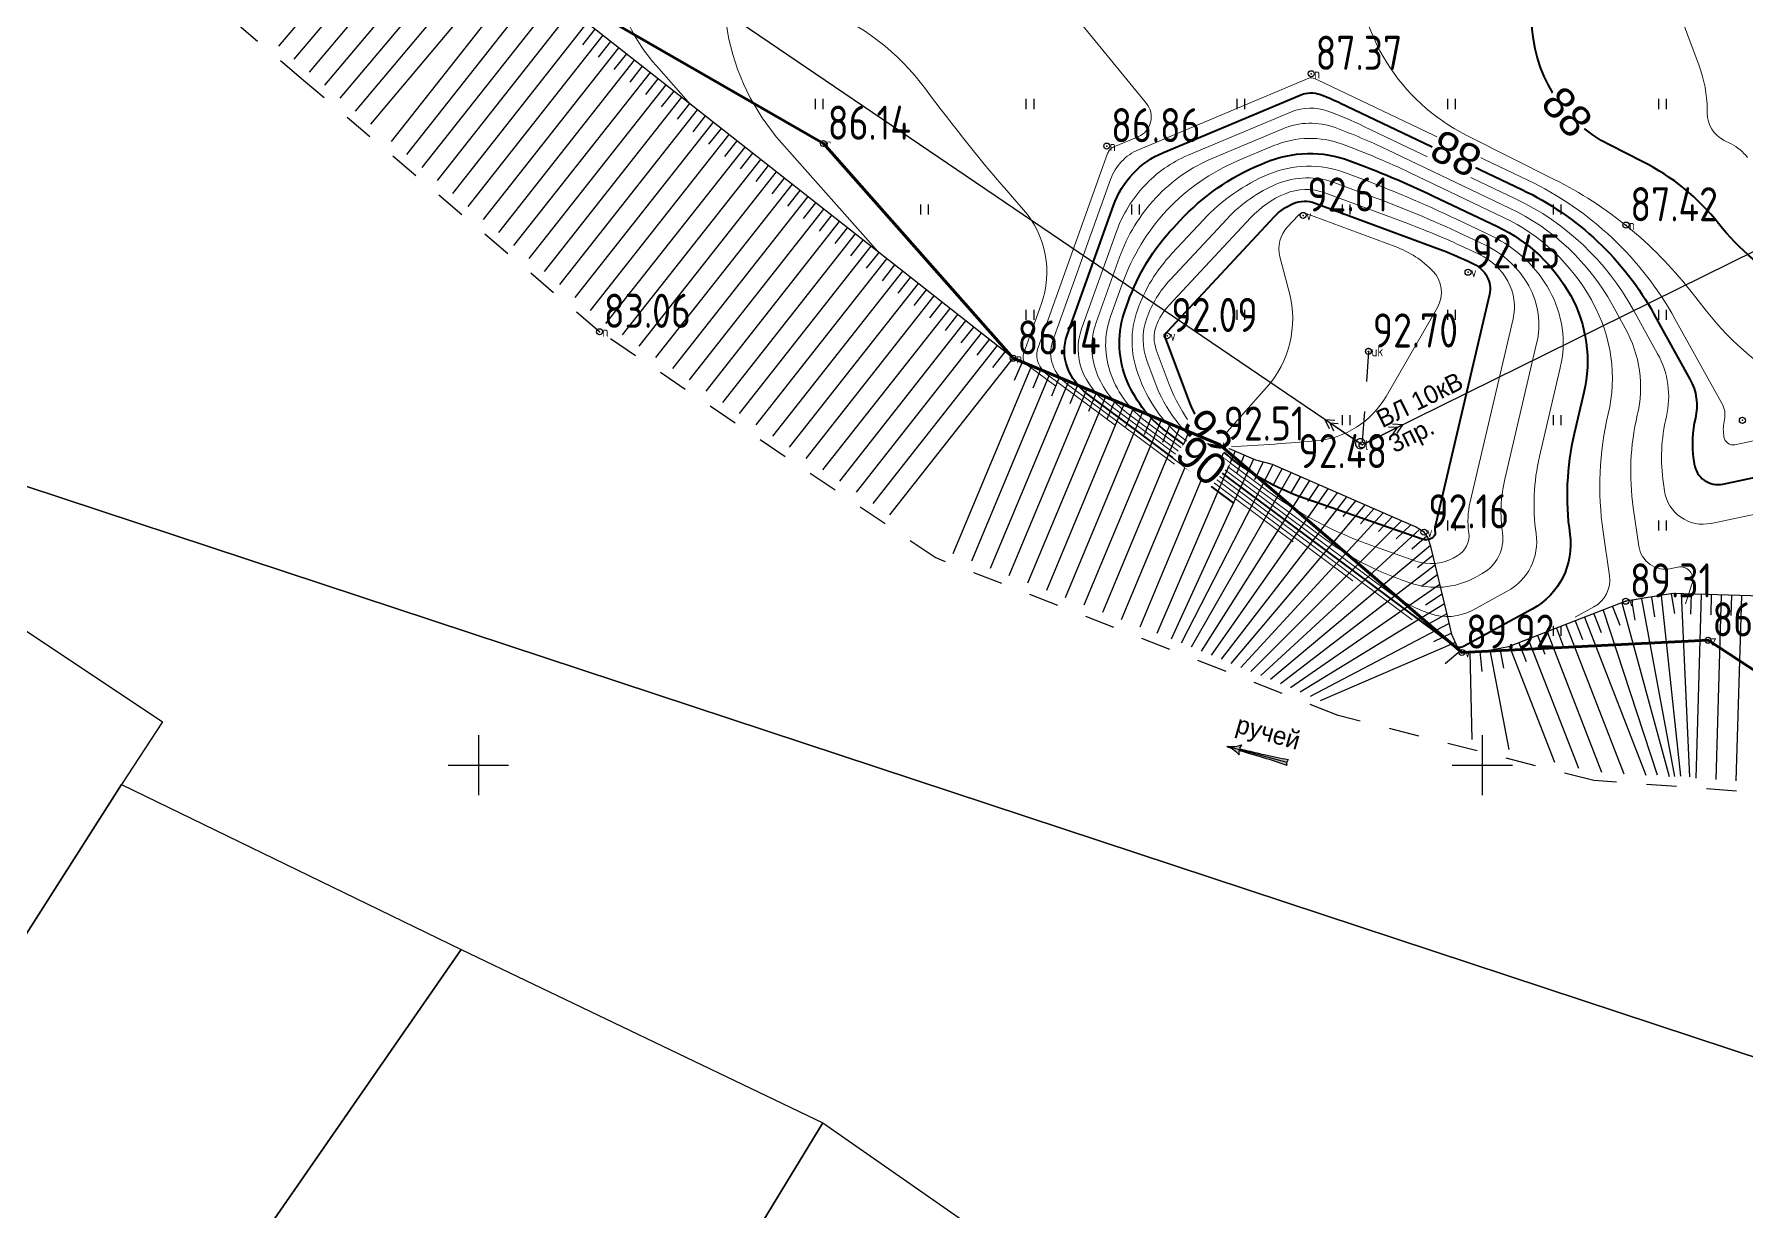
# Model space of a CAD drawing. Header units: metres. Extents: x 2284092 to 2335310, y 454860 to 483236.
# Drawn here: x 2284727.9 to 2284813.1, y 455177.8 to 455236.4 of the extents above; entities that cross this region are included whole.
import ezdxf

# ---------------------------------------------------------------- set-up
doc = ezdxf.new("R2010")
doc.units = ezdxf.units.M
doc.header["$PDMODE"] = 32
doc.header["$PDSIZE"] = 0.3
doc.linetypes.add('ЛИНИЯ_1.5-1.5', pattern=[3, 1.5, -1.5])
doc.linetypes.add('ЛЭП ВН', pattern=[0.002, 0.001, 0.001])
for name, color, linetype in [('-_линия', 7, 'Continuous'), ('0 @ 0.5', 7, 'Continuous'), ('b', 7, 'Continuous'), ('Eg.14_Ограждения', 7, 'Continuous'), ('Eg.14_Ограждения1', 7, 'Continuous'), ('INHABITED', 14, 'Continuous'), ('MUNICIPAL', 14, 'Continuous'), ('P', 94, 'Continuous'), ('T', 7, 'Continuous'), ('КОД', 7, 'Continuous')]:
    doc.layers.add(name, color=color, linetype=linetype)
doc.styles.add('pragmai.shx2', font='pragmai.shx', dxfattribs={"height": 1.6})
doc.styles.get("Standard").update_dxf_attribs({"font": 'eskdu.shx'})
doc.styles.add('Рубленый (Р-131)', font='p131.ttf')
doc.linetypes.add('ЛИНИЯ_СВЯЗИ', pattern='A,4.5,[133,ltypeshp.shx,S=0.2,R=0,X=-0.2,Y=0],1e-05,[133,ltypeshp.shx,S=0.15,R=0,X=-0.15,Y=0],1e-05,[133,ltypeshp.shx,S=0.1,R=0,X=-0.1,Y=0],1e-05,[133,ltypeshp.shx,S=0.05,R=0,X=-0.05,Y=0],4.5,-2', length=11.00003)

# ---------------------------------------------------------------- blocks, each defined once
blk = doc.blocks.new('ЛЭП ВН')
at = {"color": 0, "linetype": 'Continuous'}
for p, q in [((0, 4.5), (-0.5, 3.63)), ((0, 3.9), (-0.43, 3.15)), ((0, 0.5), (0, 4.5)), ((0, 4.5), (0.5, 3.63)), ((0, 3.9), (0.43, 3.15))]:
    blk.add_line(p, q, dxfattribs=at)
blk = doc.blocks.new('Крест сетки')
at = {"color": 72, "linetype": 'Continuous'}
for p, q in [((0, 3), (0, -3)), ((-3, 0), (3, 0))]:
    blk.add_line(p, q, dxfattribs=at)
blk = doc.blocks.new('Столб ЖБ')
at = {"color": 0, "linetype": 'Continuous', "flags": 128}
blk.add_lwpolyline([(0.5, 0), (0.48, 0.13), (0.43, 0.25), (0.35, 0.35), (0.25, 0.43), (0.13, 0.48), (0, 0.5), (-0.13, 0.48), (-0.25, 0.43), (-0.35, 0.35), (-0.43, 0.25), (-0.48, 0.13), (-0.5, 0), (-0.48, -0.13), (-0.43, -0.25), (-0.35, -0.35), (-0.25, -0.43), (-0.13, -0.48), (0, -0.5), (0.13, -0.48), (0.25, -0.43), (0.35, -0.35), (0.43, -0.25), (0.48, -0.13)], close=True, dxfattribs=at)
at = {"color": 0, "linetype": 'Continuous'}
blk.add_circle((0, 0), 0.05, dxfattribs=at)
blk = doc.blocks.new('Нога жб')
at = {"color": 0, "linetype": 'Continuous', "flags": 128}
blk.add_lwpolyline([(0.3, 0), (0.29, 0.08), (0.26, 0.15), (0.21, 0.21), (0.15, 0.26), (0.08, 0.29), (0, 0.3), (-0.08, 0.29), (-0.15, 0.26), (-0.21, 0.21), (-0.26, 0.15), (-0.29, 0.08), (-0.3, 0), (-0.29, -0.08), (-0.26, -0.15), (-0.21, -0.21), (-0.15, -0.26), (-0.08, -0.29), (0, -0.3), (0.08, -0.29), (0.15, -0.26), (0.21, -0.21), (0.26, -0.15), (0.29, -0.08)], close=True, dxfattribs=at)
at = {"color": 0, "linetype": 'Continuous'}
blk.add_circle((0, 0), 0.03, dxfattribs=at)
blk = doc.blocks.new('Штриховка Луговая растительность')
at = {"color": 3, "linetype": 'Continuous'}
for p, q in [((-0.4, 1), (-0.4, 0)), ((0.4, 0), (0.4, 1))]:
    blk.add_line(p, q, dxfattribs=at)
blk = doc.blocks.new('Направление течения')
at = {"linetype": 'Continuous'}
h = blk.add_hatch(color=0, dxfattribs=at)
edge = h.paths.add_edge_path()
edge.add_arc((-0.03, 2.33), 1.04, 241.8876, 266.7395)
edge.add_spline(control_points=[(-0.09, 1.3), (-0.09, 1.51), (-0.11, 2.34), (-0.14, 4.01), (-0.23, 5.45), (-0.28, 6.27)], knot_values=[0, 0, 0, 0, 0.625751, 2.516384, 4.981065, 4.981065, 4.981065, 4.981065], degree=3, periodic=0)
edge.add_arc((-0.05, 6.62), 0.414, 235.3367, 276.6842)
edge.add_arc((0.05, 6.62), 0.414, 263.3158, 304.6633)
edge.add_spline(control_points=[(0.28, 6.27), (0.23, 5.45), (0.14, 4.01), (0.11, 2.34), (0.09, 1.51), (0.09, 1.3)], knot_values=[0, 0, 0, 0, 2.464681, 4.355314, 4.981065, 4.981065, 4.981065, 4.981065], degree=3, periodic=0)
edge.add_arc((0.03, 2.33), 1.04, 273.2605, 298.1124)
edge.add_spline(control_points=[(0.52, 1.42), (0.39, 1.22), (0.12, 0.79), (0.04, 0.28), (0, 0)], knot_values=[0, 0, 0, 0, 0.685038, 1.525237, 1.525237, 1.525237, 1.525237], degree=3, periodic=0)
edge.add_spline(control_points=[(0, 0), (-0.04, 0.28), (-0.12, 0.79), (-0.39, 1.22), (-0.52, 1.42)], knot_values=[0, 0, 0, 0, 0.840199, 1.525237, 1.525237, 1.525237, 1.525237], degree=3, periodic=0)
at = {"color": 0, "linetype": 'Continuous'}
blk.add_line((0, 0), (0, 6.2), dxfattribs=at)
for centre, radius, start, end in [((-0.05, 6.62), 0.414, 235.3367, 276.6842), ((0.05, 6.62), 0.414, 263.3158, 304.6633), ((-0.03, 2.33), 1.04, 241.8876, 266.7395), ((0.03, 2.33), 1.04, 273.2605, 298.1124)]:
    blk.add_arc(centre, radius, start, end, dxfattribs=at)
for points in [[(-0.09, 1.3), (-0.1, 1.92), (-0.15, 3.81), (-0.28, 6.27)], [(0.09, 1.3), (0.1, 1.92), (0.15, 3.81), (0.28, 6.27)], [(0, 0), (-0.19, 0.82), (-0.52, 1.42)], [(0, 0), (0.19, 0.82), (0.52, 1.42)]]:
    blk.add_spline(points, degree=3, dxfattribs=at)

msp = doc.modelspace()

# ---------------------------------------------------------------- linework, layer by layer
at = {"linetype": 'Continuous'}
for p, q in [((2284746.891, 455243.95), (2284740.052, 455235.825)), ((2284747.656, 455243.306), (2284740.815, 455235.178)), ((2284748.421, 455242.662), (2284741.577, 455234.531)), ((2284749.186, 455242.018), (2284742.339, 455233.883)), ((2284749.951, 455241.374), (2284743.102, 455233.236)), ((2284750.716, 455240.73), (2284743.864, 455232.589)), ((2284751.481, 455240.086), (2284744.626, 455231.942)), ((2284752.263, 455239.462), (2284745.654, 455231.068)), ((2284753.048, 455238.843), (2284746.417, 455230.421)), ((2284753.834, 455238.225), (2284747.18, 455229.773)), ((2284754.62, 455237.606), (2284747.943, 455229.125)), ((2284755.406, 455236.987), (2284748.705, 455228.478)), ((2284756.191, 455236.369), (2284749.468, 455227.83)), ((2284755.798, 455236.678), (2284755.18, 455235.892)), ((2284756.977, 455235.75), (2284750.231, 455227.182)), ((2284756.584, 455236.06), (2284755.965, 455235.274)), ((2284757.37, 455235.441), (2284756.751, 455234.655)), ((2284757.763, 455235.132), (2284750.994, 455226.534)), ((2284758.548, 455234.513), (2284751.757, 455225.887)), ((2284758.155, 455234.822), (2284757.537, 455234.037)), ((2284759.334, 455233.894), (2284752.52, 455225.239)), ((2284758.941, 455234.204), (2284758.323, 455233.418)), ((2284759.727, 455233.585), (2284759.108, 455232.799)), ((2284760.12, 455233.276), (2284753.282, 455224.591)), ((2284760.513, 455232.967), (2284759.894, 455232.181)), ((2284760.905, 455232.657), (2284754.045, 455223.944)), ((2284761.691, 455232.039), (2284754.808, 455223.296)), ((2284761.298, 455232.348), (2284760.68, 455231.562)), ((2284762.477, 455231.42), (2284755.571, 455222.648)), ((2284762.084, 455231.729), (2284761.465, 455230.944)), ((2284762.87, 455231.111), (2284762.251, 455230.325)), ((2284763.263, 455230.801), (2284756.334, 455222.001)), ((2284764.048, 455230.183), (2284757.164, 455221.439)), ((2284763.655, 455230.492), (2284763.037, 455229.706)), ((2284764.834, 455229.564), (2284757.996, 455220.879)), ((2284764.441, 455229.874), (2284763.823, 455229.088)), ((2284765.62, 455228.946), (2284758.828, 455220.319)), ((2284765.227, 455229.255), (2284764.608, 455228.469)), ((2284766.013, 455228.636), (2284765.394, 455227.851)), ((2284766.405, 455228.327), (2284759.66, 455219.759)), ((2284767.191, 455227.708), (2284760.492, 455219.199)), ((2284766.798, 455228.018), (2284766.18, 455227.232)), ((2284767.977, 455227.09), (2284761.324, 455218.639)), ((2284767.584, 455227.399), (2284766.965, 455226.613)), ((2284768.37, 455226.781), (2284767.751, 455225.995)), ((2284768.762, 455226.471), (2284762.155, 455218.079)), ((2284769.155, 455226.162), (2284768.537, 455225.376)), ((2284769.548, 455225.853), (2284762.987, 455217.519)), ((2284770.334, 455225.234), (2284763.819, 455216.959)), ((2284769.941, 455225.543), (2284769.322, 455224.758)), ((2284771.12, 455224.615), (2284764.651, 455216.399)), ((2284770.727, 455224.925), (2284770.108, 455224.139)), ((2284771.512, 455224.306), (2284770.894, 455223.52)), ((2284771.905, 455223.997), (2284765.483, 455215.839)), ((2284772.691, 455223.378), (2284766.315, 455215.279)), ((2284772.298, 455223.687), (2284771.68, 455222.902)), ((2284773.477, 455222.76), (2284767.146, 455214.719)), ((2284773.084, 455223.069), (2284772.465, 455222.283)), ((2284774.262, 455222.141), (2284767.978, 455214.159)), ((2284773.87, 455222.45), (2284773.251, 455221.665)), ((2284774.655, 455221.832), (2284774.037, 455221.046)), ((2284775.048, 455221.522), (2284768.81, 455213.599)), ((2284775.834, 455220.904), (2284769.642, 455213.039)), ((2284775.441, 455221.213), (2284774.822, 455220.427)), ((2284776.62, 455220.285), (2284770.474, 455212.479)), ((2284776.227, 455220.594), (2284775.608, 455219.809)), ((2284777.078, 455220.088), (2284776.693, 455219.165)), ((2284777.54, 455219.895), (2284773.632, 455210.537)), ((2284778.462, 455219.51), (2284774.563, 455210.171)), ((2284779.385, 455219.125), (2284775.494, 455209.806)), ((2284778.001, 455219.703), (2284777.616, 455218.78)), ((2284778.924, 455219.317), (2284778.538, 455218.394)), ((2284780.308, 455218.739), (2284776.425, 455209.441)), ((2284781.231, 455218.354), (2284777.356, 455209.075)), ((2284779.847, 455218.932), (2284779.461, 455218.009)), ((2284780.769, 455218.547), (2284780.384, 455217.624)), ((2284782.154, 455217.969), (2284778.288, 455208.71)), ((2284783.076, 455217.583), (2284779.219, 455208.345)), ((2284781.692, 455218.161), (2284781.307, 455217.239)), ((2284782.615, 455217.776), (2284782.23, 455216.853)), ((2284783.538, 455217.391), (2284783.152, 455216.468)), ((2284783.999, 455217.198), (2284780.15, 455207.979)), ((2284784.922, 455216.813), (2284781.081, 455207.614)), ((2284784.46, 455217.005), (2284784.075, 455216.083)), ((2284785.383, 455216.62), (2284784.998, 455215.697)), ((2284785.845, 455216.427), (2284782.012, 455207.249)), ((2284786.767, 455216.042), (2284782.943, 455206.884)), ((2284787.687, 455215.649), (2284783.783, 455206.554)), ((2284786.306, 455216.235), (2284785.921, 455215.312)), ((2284787.228, 455215.846), (2284786.833, 455214.927)), ((2284788.606, 455215.255), (2284784.499, 455206.273)), ((2284789.567, 455214.983), (2284784.998, 455206.075)), ((2284788.146, 455215.452), (2284787.752, 455214.533)), ((2284789.084, 455215.111), (2284788.647, 455214.211)), ((2284790.483, 455214.581), (2284785.496, 455205.876)), ((2284791.398, 455214.179), (2284785.994, 455205.677)), ((2284790.025, 455214.782), (2284789.548, 455213.903)), ((2284790.94, 455214.38), (2284790.423, 455213.524)), ((2284791.856, 455213.978), (2284791.301, 455213.147)), ((2284792.314, 455213.778), (2284786.491, 455205.477)), ((2284793.23, 455213.376), (2284786.987, 455205.276)), ((2284792.772, 455213.577), (2284792.179, 455212.771)), ((2284793.688, 455213.175), (2284793.06, 455212.397)), ((2284794.146, 455212.974), (2284787.483, 455205.074)), ((2284795.061, 455212.572), (2284787.977, 455204.872)), ((2284794.603, 455212.773), (2284793.942, 455212.023)), ((2284795.519, 455212.372), (2284794.827, 455211.65)), ((2284795.977, 455212.171), (2284788.471, 455204.67)), ((2284796.881, 455211.748), (2284788.963, 455204.468)), ((2284796.438, 455211.978), (2284795.717, 455211.286)), ((2284797.244, 455211.417), (2284796.492, 455210.757)), ((2284797.426, 455210.954), (2284789.456, 455204.263)), ((2284797.662, 455209.982), (2284789.948, 455204.058)), ((2284797.547, 455210.469), (2284796.768, 455209.842)), ((2284797.893, 455209.009), (2284790.441, 455203.851)), ((2284797.778, 455209.496), (2284796.97, 455208.906)), ((2284798.124, 455208.036), (2284790.935, 455203.64)), ((2284798.008, 455208.523), (2284797.171, 455207.976)), ((2284806.952, 455208.094), (2284809.311, 455199.43)), ((2284807.434, 455208.216), (2284807.596, 455207.229)), ((2284807.927, 455208.297), (2284809.58, 455199.443)), ((2284808.421, 455208.378), (2284808.583, 455207.391)), ((2284808.914, 455208.459), (2284809.867, 455199.456)), ((2284809.407, 455208.54), (2284809.57, 455207.553)), ((2284809.906, 455208.54), (2284810.326, 455199.413)), ((2284810.406, 455208.525), (2284810.376, 455207.525)), ((2284810.906, 455208.51), (2284810.628, 455199.361)), ((2284811.406, 455208.495), (2284811.375, 455207.495)), ((2284811.905, 455208.479), (2284811.626, 455199.288)), ((2284812.405, 455208.464), (2284812.375, 455207.465)), ((2284812.905, 455208.449), (2284812.625, 455199.214)), ((2284798.239, 455207.55), (2284797.37, 455207.055)), ((2284804.621, 455207.188), (2284804.984, 455206.256)), ((2284805.088, 455207.369), (2284808.146, 455199.496)), ((2284805.554, 455207.55), (2284805.916, 455206.618)), ((2284806.02, 455207.731), (2284808.706, 455199.513)), ((2284806.486, 455207.913), (2284806.848, 455206.98)), ((2284798.356, 455207.064), (2284791.429, 455203.424)), ((2284798.474, 455206.578), (2284797.573, 455206.145)), ((2284802.291, 455206.283), (2284804.79, 455199.849)), ((2284802.757, 455206.464), (2284803.119, 455205.532)), ((2284803.223, 455206.645), (2284805.937, 455199.659)), ((2284803.689, 455206.826), (2284804.051, 455205.894)), ((2284804.155, 455207.007), (2284807.042, 455199.578)), ((2284798.663, 455206.115), (2284791.924, 455203.202)), ((2284798.92, 455205.692), (2284798.147, 455205.058)), ((2284799.385, 455205.627), (2284799.48, 455201.276)), ((2284799.883, 455205.669), (2284799.971, 455204.673)), ((2284800.379, 455205.725), (2284801.324, 455200.778)), ((2284800.87, 455205.819), (2284801.058, 455204.836)), ((2284801.359, 455205.921), (2284803.6, 455200.152)), ((2284801.825, 455206.102), (2284802.187, 455205.17))]:
    msp.add_line(p, q, dxfattribs=at)
at = {"color": 5, "linetype": 'ЛИНИЯ_1.5-1.5'}
msp.add_lwpolyline([(2284821.636, 455198.048), (2284805.556, 455199.235), (2284792.822, 455202.471), (2284772.75, 455210.346), (2284756.035, 455221.599), (2284741.288, 455234.12), (2284730.678, 455243.129), (2284721.756, 455245.77), (2284707.079, 455248.791), (2284702.366, 455250.388), (2284695.737, 455252.634), (2284689.502, 455255.87), (2284681.514, 455261.351), (2284674.813, 455264.26), (2284665.743, 455266.426), (2284655.087, 455269.753), (2284649.613, 455271.463), (2284639.18, 455276.321)], dxfattribs=at)
at = {"linetype": 'Continuous'}
msp.add_lwpolyline([(2284820.04, 455208.233), (2284809.485, 455208.553), (2284807.142, 455208.167), (2284803.521, 455206.761), (2284801.313, 455205.903), (2284800.265, 455205.703), (2284799.408, 455205.627), (2284798.981, 455205.618), (2284798.763, 455205.884), (2284798.49, 455206.515), (2284798.279, 455207.38), (2284797.444, 455210.904), (2284797.281, 455211.368), (2284797.097, 455211.61), (2284796.676, 455211.879), (2284795.974, 455212.172), (2284789.553, 455214.989), (2284788.725, 455215.204), (2284786.908, 455215.983), (2284776.635, 455220.273), (2284770.935, 455224.761), (2284754.85, 455237.425)], dxfattribs=at)
at = {"linetype": 'ЛИНИЯ_1.5-1.5', "elevation": 92.699}
msp.add_lwpolyline([(2284794.332, 455220.62), (2284794.012, 455215.957)], dxfattribs=at)
at = {"layer": 'Eg.14_Ограждения', "color": 42, "linetype": 'Continuous', "lineweight": 15, "ltscale": 0.5, "flags": 128}
for points, elevation in [([(2284993.121, 455527.163, 0), (2284998.272, 455531.298)], 85), ([(2285181.368, 455628.722, 0), (2285184.815, 455627.518)], 89.5), ([(2284773.478, 455375.5, 0), (2284774.116, 455375.554)], 86.5), ([(2284813.21, 455230.286, 0.109938), (2284812.394, 455230.952), (2284812.042, 455231.129, -0.281765), (2284811.202, 455232.481), (2284811.201, 455232.673, 0.087883), (2284810.8, 455234.852), (2284806.436, 455246.547, 0.23543)], 88.5), ([(2284781.714, 455216.942), (2284778.337, 455219.458, -0.143884), (2284777.881, 455220.065), (2284777.881, 455220.065, -0.177549), (2284777.876, 455220.807), (2284781.341, 455230.476, -0.102004), (2284781.462, 455230.675), (2284781.462, 455230.675, -0.105977), (2284781.653, 455230.808), (2284782.857, 455231.314, 0.500919), (2284783.27, 455232.97), (2284776.949, 455240.714, -0.012643)], 87), ([(2284815.825, 455218.707, -0.102822), (2284811.173, 455222.616), (2284810.333, 455223.682, 0.109938), (2284803.588, 455229.189), (2284799.202, 455231.393, -0.281765), (2284793.75, 455240.172)], 87.5), ([(2284756.716, 455239.277, 0.137444), (2284758.867, 455234.842), (2284760.564, 455232.926)], 87), ([(2284778.756, 455218.882), (2284777.346, 455219.933, -0.143899), (2284777.156, 455220.186), (2284777.156, 455220.186, -0.177535), (2284777.153, 455220.496), (2284778.037, 455222.962, 0.272014), (2284777.144, 455227.679), (2284776.599, 455228.302, -0.021084), (2284772.268, 455233.701), (2284772.268, 455233.701, 0.143758), (2284766.981, 455237.731), (2284764.82, 455238.559, 0.584246), (2284762.402, 455236.555), (2284762.402, 455236.555, 0.137443), (2284765.09, 455231.015), (2284769.924, 455225.557)], 86.5), ([(2284784.672, 455215.002), (2284779.328, 455218.984, -0.143885), (2284778.607, 455219.943), (2284778.607, 455219.943, -0.177548), (2284778.598, 455221.118), (2284781.489, 455229.183, -0.102003), (2284782.031, 455230.073), (2284782.031, 455230.073, -0.105978), (2284782.884, 455230.668), (2284791.365, 455234.231, -0.190498), (2284791.577, 455234.236), (2284791.577, 455234.236, -0.022488), (2284791.786, 455234.147), (2284802.262, 455229.15, -0.15644), (2284809.592, 455222.245), (2284811.957, 455217.967, -0.185899), (2284812.059, 455217.227), (2284812.059, 455217.227, 0.09354), (2284812.025, 455216.44), (2284812.037, 455216.353, 0.433711), (2284812.585, 455215.97), (2284815.522, 455216.593, 0.698488)], 87.5), ([(2284790.588, 455211.122), (2284781.31, 455218.036, -0.143886), (2284780.059, 455219.701), (2284780.059, 455219.701, -0.177547), (2284780.044, 455221.739), (2284781.784, 455226.598, -0.102004), (2284783.169, 455228.869), (2284783.169, 455228.869, -0.105977), (2284785.346, 455230.387), (2284790.495, 455232.551, -0.190494), (2284792.306, 455232.589), (2284792.306, 455232.589, -0.022492), (2284794.098, 455231.831), (2284801.661, 455228.223, -0.15644), (2284807.512, 455222.712), (2284808.733, 455220.503, -0.185898), (2284809.167, 455217.367), (2284809.167, 455217.367, 0.093535), (2284809.021, 455214.037), (2284809.074, 455213.669, 0.433715), (2284811.392, 455212.05), (2284813.898, 455212.581, -0.579868), (2284815.759, 455210.496), (2284814.868, 455207.826)], 88.5), ([(2284793.546, 455209.182), (2284782.301, 455217.561, -0.143887), (2284780.784, 455219.579), (2284780.784, 455219.579, -0.177546), (2284780.766, 455222.05), (2284781.932, 455225.305, -0.102005), (2284783.737, 455228.267), (2284783.737, 455228.267, -0.105976), (2284786.577, 455230.247), (2284790.06, 455231.71, -0.190493), (2284792.671, 455231.766), (2284792.671, 455231.766, -0.022493), (2284795.254, 455230.673), (2284801.361, 455227.76, -0.15644), (2284806.472, 455222.946), (2284807.122, 455221.771, -0.185898), (2284807.72, 455217.438), (2284807.72, 455217.438, 0.093534), (2284807.519, 455212.836), (2284807.795, 455210.916, 0.433715), (2284809.401, 455209.794), (2284809.743, 455209.867, -0.579867), (2284810.46, 455209.064), (2284810.117, 455208.036)], 89), ([(2284796.504, 455207.242), (2284783.292, 455217.087, -0.143887), (2284781.51, 455219.458), (2284781.51, 455219.458, -0.177546), (2284781.489, 455222.361), (2284782.08, 455224.013, -0.102006), (2284784.306, 455227.664), (2284784.306, 455227.664, -0.105976), (2284787.808, 455230.107), (2284789.625, 455230.87, -0.190494), (2284793.035, 455230.943), (2284793.035, 455230.943, -0.022492), (2284796.41, 455229.515), (2284801.061, 455227.296, -0.15644), (2284805.432, 455223.18), (2284805.51, 455223.039, -0.185898), (2284806.274, 455217.508), (2284806.274, 455217.508, 0.093535), (2284806.017, 455211.635), (2284806.333, 455209.442, -0.313481), (2284805.553, 455207.887), (2284804.623, 455207.38)], 89.5)]:
    msp.add_lwpolyline(points, format="xyb", dxfattribs=dict(at, elevation=elevation))
at = {"layer": 'Eg.14_Ограждения', "color": 42, "linetype": 'Continuous', "lineweight": 40, "ltscale": 0.5, "flags": 128}
for points, elevation in [([(2285149.03, 455344.013, 0), (2285143.481, 455347.362)], 92), ([(2285173.894, 455628.538, 0), (2285177.798, 455627.174)], 90), ([(2284765.293, 455326.008, -0.000001), (2284763.781, 455328.743)], 86), ([(2284815.52, 455223.835, -0.102822), (2284811.772, 455226.984), (2284811.772, 455226.984, 0.109937), (2284807.991, 455230.07), (2284806.362, 455230.889, -0.281765), (2284802.47, 455237.154)], 88), ([(2284787.63, 455213.062), (2284780.319, 455218.51, -0.143886), (2284779.333, 455219.822), (2284779.333, 455219.822, -0.177547), (2284779.321, 455221.428), (2284781.637, 455227.89, -0.102004), (2284782.6, 455229.471), (2284782.6, 455229.471, -0.105978), (2284784.115, 455230.528), (2284790.93, 455233.391, -0.190493), (2284791.941, 455233.412), (2284791.941, 455233.412, -0.022493), (2284792.942, 455232.989), (2284801.962, 455228.686, -0.15644), (2284808.552, 455222.479), (2284810.345, 455219.235, -0.185898), (2284810.613, 455217.297), (2284810.613, 455217.297, 0.093536), (2284810.523, 455215.239), (2284810.556, 455215.011, 0.433715), (2284811.988, 455214.01), (2284818.052, 455215.296, -0.579868), (2284821.059, 455211.928), (2284819.62, 455207.617)], 88)]:
    msp.add_lwpolyline(points, format="xyb", dxfattribs=dict(at, elevation=elevation))
for points, elevation in [([(2284804.392, 455223.413, -0.185897), (2284805.061, 455218.572), (2284804.578, 455216.514, 0.093534), (2284804.36, 455211.516), (2284804.36, 455211.516, -0.313482), (2284802.486, 455207.78), (2284799.057, 455205.914, -0.211559), (2284798.758, 455205.889), (2284798.758, 455205.889, -0.076379), (2284798.47, 455206.042), (2284784.284, 455216.613, -0.143885), (2284782.236, 455219.337), (2284782.236, 455219.337, -0.177548), (2284782.211, 455222.672), (2284782.358, 455223.082, -0.102005), (2284784.613, 455226.781), (2284784.932, 455227.124, -0.105977), (2284788.962, 455229.934), (2284789.19, 455230.03, -0.190493), (2284793.4, 455230.119), (2284793.4, 455230.119, -0.022493), (2284797.566, 455228.357), (2284800.761, 455226.833, -0.15644), (2284804.392, 455223.413)], 90), ([(2284800.231, 455224.348, -0.185896), (2284800.355, 455223.455), (2284797.665, 455211.983, 0.093536), (2284797.649, 455211.603), (2284797.649, 455211.603, -0.31348), (2284797.506, 455211.319), (2284797.456, 455211.292, -0.211562), (2284796.998, 455211.254), (2284791.166, 455213.287, -0.076379), (2284787.684, 455215.135), (2284787.684, 455215.135, -0.143886), (2284785.385, 455218.194), (2284784.224, 455221.292, -0.177561), (2284784.222, 455221.462), (2284784.222, 455221.462, -0.10199), (2284784.315, 455221.615), (2284789.65, 455227.333, -0.105978), (2284790.585, 455227.986), (2284790.585, 455227.986, -0.190492), (2284791.67, 455228.009), (2284797.866, 455225.711, -0.022493), (2284799.296, 455225.106), (2284799.561, 455224.979, -0.156441), (2284800.231, 455224.348)], 92)]:
    msp.add_lwpolyline(points, format="xyb", close=True, dxfattribs=dict(at, elevation=elevation))
at = {"layer": 'Eg.14_Ограждения', "color": 42, "linetype": 'Continuous', "lineweight": 15, "ltscale": 0.5, "flags": 128}
for points, elevation in [([(2284803.352, 455223.647, -0.185898), (2284803.884, 455219.793), (2284802.85, 455215.381, 0.093534), (2284802.682, 455211.538), (2284802.682, 455211.538, -0.313482), (2284801.241, 455208.665), (2284799.526, 455207.731, -0.211558), (2284797.383, 455207.556), (2284797.383, 455207.556, -0.07638), (2284795.329, 455208.646), (2284785.275, 455216.138, -0.143886), (2284782.961, 455219.216), (2284782.847, 455219.52, -0.177547), (2284782.824, 455222.677), (2284782.824, 455222.677, -0.102004), (2284784.538, 455225.49), (2284786.112, 455227.176, -0.105978), (2284789.368, 455229.447), (2284789.368, 455229.447, -0.190492), (2284793.142, 455229.527), (2284793.765, 455229.296, -0.022493), (2284798.722, 455227.199), (2284800.461, 455226.369, -0.156439), (2284803.352, 455223.647)], 90.5), ([(2284802.311, 455223.881, -0.185897), (2284802.708, 455221.013), (2284801.122, 455214.248, 0.093533), (2284801.004, 455211.56), (2284801.004, 455211.56, -0.31348), (2284799.996, 455209.55), (2284799.637, 455209.354, -0.211559), (2284796.394, 455209.089), (2284796.008, 455209.223, -0.076379), (2284792.189, 455211.251), (2284786.266, 455215.664, -0.143886), (2284783.687, 455219.094), (2284783.306, 455220.11, -0.177547), (2284783.29, 455222.272), (2284783.29, 455222.272, -0.102004), (2284784.464, 455224.198), (2284787.291, 455227.228, -0.105977), (2284789.774, 455228.96), (2284789.774, 455228.96, -0.190493), (2284792.651, 455229.021), (2284794.72, 455228.254, -0.022493), (2284799.31, 455226.312), (2284800.161, 455225.906, -0.15644), (2284802.311, 455223.881)], 91), ([(2284801.271, 455224.115, -0.185897), (2284801.531, 455222.234), (2284799.394, 455213.116, 0.093535), (2284799.327, 455211.582), (2284799.327, 455211.582, -0.313482), (2284798.751, 455210.435), (2284798.546, 455210.323, -0.211558), (2284796.696, 455210.172), (2284794.634, 455210.891, -0.076379), (2284789.048, 455213.855), (2284787.257, 455215.19, -0.143887), (2284784.413, 455218.973), (2284783.765, 455220.701, -0.177545), (2284783.756, 455221.867), (2284783.756, 455221.867, -0.102005), (2284784.39, 455222.906), (2284788.47, 455227.281, -0.105978), (2284790.18, 455228.473), (2284790.18, 455228.473, -0.190492), (2284792.161, 455228.515), (2284796.293, 455226.982, -0.022493), (2284799.303, 455225.709), (2284799.861, 455225.443, -0.156441), (2284801.271, 455224.115)], 91.5), ([(2284795.665, 455225.839, -0.111244), (2284797.537, 455224.621), (2284797.537, 455224.621, -0.335709), (2284797.764, 455222.81), (2284795.205, 455218.372, -0.246525), (2284791.714, 455216.163), (2284790.481, 455216.063, -0.007052), (2284788.293, 455215.916), (2284787.328, 455215.866, -0.097352), (2284787.076, 455215.901), (2284786.99, 455215.931, -0.076368), (2284786.923, 455215.967), (2284786.923, 455215.967, -0.143876), (2284786.879, 455216.026), (2284786.87, 455216.05, -0.278206), (2284786.89, 455216.157), (2284789.258, 455218.821, 0.249952), (2284790.392, 455223.526), (2284789.924, 455225.334, -0.256377), (2284790.302, 455226.82), (2284790.829, 455227.385, -0.105971), (2284790.991, 455227.499), (2284790.991, 455227.499, -0.190498), (2284791.18, 455227.503)], 92.5)]:
    msp.add_lwpolyline(points, format="xyb", close=True, dxfattribs=dict(at, elevation=elevation))
at = {"layer": 'P', "linetype": 'Continuous'}
for points in [[(2284676.17, 455136.83), (2284665.96, 455144.41), (2284666.16, 455144.71), (2284666.93, 455145.77), (2284678.55, 455162.85), (2284708.09, 455214.27), (2284710.29, 455218.16), (2284734.27, 455202.16), (2284732.23, 455199.04), (2284686.98, 455128)], [(2284749.14, 455190.82), (2284723.29, 455153.53), (2284714.99, 455141.93), (2284706.94, 455130.2), (2284701.28, 455118.13), (2284686.98, 455128), (2284732.23, 455199.04)], [(2284747.29, 455149.53), (2284741.23, 455139.93), (2284737.25, 455131.95), (2284735.44, 455129.32), (2284728.59, 455112.6), (2284723.66, 455112.95), (2284717.8, 455114.41), (2284713.25, 455115.49), (2284711.3, 455114.28), (2284706.13, 455115.43), (2284701.28, 455118.13), (2284706.94, 455130.2), (2284714.99, 455141.93), (2284723.29, 455153.53), (2284749.14, 455190.82), (2284767.15, 455182.18)], [(2284747.29, 455149.53), (2284767.15, 455182.18), (2284782.99, 455171.13), (2284772.55, 455152.19), (2284764.6, 455138.77), (2284757.05, 455124.17), (2284752.11, 455111.11), (2284751.13, 455109.21), (2284738.91, 455112.21), (2284737.45, 455110.56), (2284728.59, 455112.6), (2284735.44, 455129.32), (2284737.25, 455131.95), (2284741.23, 455139.93)]]:
    msp.add_lwpolyline(points, close=True, dxfattribs=at)
at = {"layer": 'P'}
for p in [(2284791.48, 455234.454, 87.367), (2284767.186, 455230.973, 86.136), (2284781.298, 455230.849, 86.856), (2284791.077, 455227.396, 92.605), (2284807.157, 455226.91, 87.421), (2284799.29, 455224.56, 92.453), (2284756.035, 455221.599, 83.063), (2284784.302, 455221.393, 92.086), (2284794.332, 455220.62, 92.699), (2284776.635, 455220.273, 86.141), (2284812.954, 455217.183, 87.191), (2284786.908, 455215.983, 92.51), (2284794.012, 455215.957, 92.482), (2284797.097, 455211.61, 92.164), (2284807.142, 455208.167, 89.313), (2284811.247, 455206.226, 86.127), (2284798.981, 455205.618, 89.919)]:
    msp.add_point(p, dxfattribs=at)

# ---------------------------------------------------------------- block references
at = {"layer": '0 @ 0.5', "linetype": 'Continuous', "xscale": 0.5, "yscale": 0.5, "zscale": 0.5}
for p in [(2284766.973, 455232.693), (2284777.473, 455232.693), (2284787.973, 455232.693), (2284798.473, 455232.693), (2284808.973, 455232.693), (2284772.223, 455227.443), (2284782.723, 455227.443), (2284793.223, 455227.443), (2284803.723, 455227.443), (2284777.473, 455222.193), (2284787.973, 455222.193), (2284798.473, 455222.193), (2284808.973, 455222.193), (2284793.223, 455216.943), (2284803.723, 455216.943), (2284798.473, 455211.693), (2284808.973, 455211.693), (2284803.723, 455206.443)]:
    msp.add_blockref('Штриховка Луговая растительность', p, dxfattribs=at)
at = {"layer": '0 @ 0.5', "linetype": 'ЛИНИЯ_СВЯЗИ', "xscale": 0.5, "yscale": 0.5, "zscale": 0.5}
for name, p in [('Нога жб', (2284794.332, 455220.62, 92.699)), ('Столб ЖБ', (2284793.93, 455216.013, 92.477))]:
    msp.add_blockref(name, p, dxfattribs=at)
at = {"layer": '0 @ 0.5', "linetype": 'ЛИНИЯ_1.5-1.5', "xscale": 0.5, "yscale": 0.5, "zscale": 0.5}
for rotation in [55.81429425159639, 296.2821920118386]:
    msp.add_blockref('ЛЭП ВН', (2284794.012, 455215.957, 92.482), dxfattribs=dict(at, rotation=rotation))
for p in [(2284750, 455200), (2284800, 455200)]:
    msp.add_blockref('Крест сетки', p, dxfattribs=at)
at = {"layer": '0 @ 0.5', "linetype": 'Continuous', "xscale": 0.5, "yscale": 0.5, "zscale": 0.5, "rotation": 255.1551408896233}
msp.add_blockref('Направление течения', (2284787.27, 455200.948), dxfattribs=at)

# ---------------------------------------------------------------- texts
at = {"linetype": 'ЛИНИЯ_СВЯЗИ', "style": 'Рубленый (Р-131)'}
for s, rotation, p in [('ВЛ 10кВ', 26.28222, (2284795.016, 455216.782, 92.482)), ('3пр.', 26.28222, (2284795.619, 455215.538, 92.482)), ('ручей', 344.06382, (2284787.661, 455201.65, 89.522))]:
    msp.add_text(s, height=0.9, rotation=rotation, dxfattribs=at).set_placement(p)
at = {"layer": 'T'}
for s, p in [('87.37', (2284791.697, 455234.644, 87.367)), ('86.14', (2284767.403, 455231.163, 86.136)), ('86.86', (2284781.515, 455231.039, 86.856)), ('92.61', (2284791.294, 455227.586, 92.605)), ('87.42', (2284807.374, 455227.1, 87.421)), ('92.45', (2284799.507, 455224.75, 92.453)), ('83.06', (2284756.252, 455221.789, 83.063)), ('92.09', (2284784.519, 455221.583, 92.086)), ('92.70', (2284794.549, 455220.81, 92.699)), ('86.14', (2284776.852, 455220.463, 86.141)), ('92.51', (2284787.125, 455216.173, 92.51)), ('92.48', (2284790.848, 455214.801, 92.482)), ('92.16', (2284797.314, 455211.8, 92.164)), ('89.31', (2284807.359, 455208.357, 89.313)), ('86.13', (2284811.464, 455206.416, 86.127)), ('89.92', (2284799.198, 455205.808, 89.919))]:
    msp.add_text(s, height=1.7, dxfattribs=at).set_placement(p)
at = {"layer": 'КОД'}
for s, p in [('n', (2284791.63, 455234.204, 87.367)), ('n', (2284791.63, 455234.204, 87.367)), ('r', (2284767.336, 455230.723, 86.136)), ('r', (2284767.336, 455230.723, 86.136)), ('n', (2284781.448, 455230.599, 86.856)), ('n', (2284781.448, 455230.599, 86.856)), ('v', (2284791.227, 455227.146, 92.605)), ('v', (2284791.227, 455227.146, 92.605)), ('n', (2284807.307, 455226.66, 87.421)), ('n', (2284807.307, 455226.66, 87.421)), ('v', (2284799.44, 455224.31, 92.453)), ('v', (2284799.44, 455224.31, 92.453)), ('n', (2284756.185, 455221.349, 83.063)), ('n', (2284756.185, 455221.349, 83.063)), ('v', (2284784.452, 455221.143, 92.086)), ('v', (2284784.452, 455221.143, 92.086)), ('uk', (2284794.482, 455220.37, 92.699)), ('uk', (2284794.482, 455220.37, 92.699)), ('n', (2284776.785, 455220.023, 86.141)), ('n', (2284776.785, 455220.023, 86.141)), ('v', (2284787.058, 455215.733, 92.51)), ('l', (2284794.162, 455215.707, 92.482)), ('l', (2284794.162, 455215.707, 92.482)), ('v', (2284797.247, 455211.36, 92.164)), ('v', (2284797.247, 455211.36, 92.164)), ('v', (2284807.292, 455207.917, 89.313)), ('v', (2284807.292, 455207.917, 89.313)), ('z', (2284811.397, 455205.976, 86.127)), ('z', (2284811.397, 455205.976, 86.127)), ('v', (2284799.131, 455205.368, 89.919)), ('v', (2284799.131, 455205.368, 89.919))]:
    msp.add_text(s, height=0.5, dxfattribs=at).set_placement(p)

# ---------------------------------------------------------------- next in the draw order: texts
at = {"layer": 'Eg.14_Ограждения1', "color": 42, "char_height": 1.6, "attachment_point": 5, "style": 'pragmai.shx2', "bg_fill": 3, "box_fill_scale": 1, "bg_fill_color": 1, "bg_fill_transparency": 0}
for s, insert, rotation in [('88', (2284804.22, 455232.547), 311.21024), ('88', (2284798.687, 455230.489), 153.29817), ('92', (2284786.33, 455216.485), 306.93913)]:
    msp.add_mtext(s, dxfattribs=dict(at, insert=insert, rotation=rotation))

# ---------------------------------------------------------------- next in the draw order: linework, layer by layer
at = {"linetype": 'ЛЭП ВН'}
msp.add_line((2284855.904, 455246.522, 93.713), (2284794.012, 455215.957, 92.482), dxfattribs=at)

# ---------------------------------------------------------------- next in the draw order: texts
at = {"layer": 'Eg.14_Ограждения1', "color": 42, "insert": (2284786.015, 455215.174), "char_height": 1.6, "attachment_point": 5, "rotation": 319.86127, "style": 'pragmai.shx2', "bg_fill": 3, "box_fill_scale": 1, "bg_fill_color": 1, "bg_fill_transparency": 0}
msp.add_mtext('90', dxfattribs=at)

# ---------------------------------------------------------------- next in the draw order: linework, layer by layer
at = {"layer": '-_линия', "color": 1, "lineweight": 100}
msp.add_lwpolyline([(2284818.924, 455201.193), (2284811.247, 455206.226), (2284798.981, 455205.618), (2284786.908, 455215.983), (2284776.635, 455220.273), (2284767.186, 455230.973), (2284751.641, 455239.951), (2284741.218, 455248.725), (2284730.27, 455254.133), (2284714.572, 455252.98), (2284693.781, 455257.83), (2284680.467, 455268.068), (2284653.36, 455273.355), (2284636.007, 455282.035)], dxfattribs=at)
at = {"linetype": 'ЛЭП ВН'}
msp.add_line((2284794.012, 455215.957, 92.482), (2284744.309, 455249.717, 89.532), dxfattribs=at)
at = {"layer": 'b', "linetype": 'Continuous'}
msp.add_lwpolyline([(2285114.02, 455058.1), (2284983.5, 455138.35), (2284998.45, 455180.15), (2284961.97, 455189.6), (2284946.24, 455149.09), (2284930.42, 455155.69), (2284937.82, 455171.5), (2284886.26, 455184.36), (2284823.4, 455182.2), (2284675.73, 455231), (2284668.62, 455235.02), (2284650.33, 455245.35), (2284617.86, 455267.43)], dxfattribs=at)
at = {"layer": 'INHABITED', "linetype": 'Continuous'}
for points in [[(2284617.86, 455267.43), (2284650.33, 455245.35), (2284668.62, 455235.02), (2284675.73, 455231), (2284823.4, 455182.2), (2284917.2, 455240.8), (2285097.4, 455254.7)], [(2284620.18, 455265.11), (2284650.33, 455245.35), (2284657.53, 455241.28), (2284675.73, 455231), (2284823.4, 455182.2), (2284917.2, 455240.8), (2285097.4, 455254.7)], [(2284620.18, 455265.11), (2284650.33, 455245.35), (2284657.53, 455241.28), (2284675.73, 455231), (2284823.4, 455182.2), (2284917.2, 455240.8), (2285097.4, 455254.7)]]:
    msp.add_lwpolyline(points, dxfattribs=at)
at = {"layer": 'MUNICIPAL', "linetype": 'Continuous'}
for points in [[(2284617.86, 455267.43), (2284650.33, 455245.35), (2284668.62, 455235.02), (2284675.73, 455231), (2284823.4, 455182.2), (2284917.2, 455240.8), (2285097.4, 455254.7)], [(2285097.4, 455254.7), (2284917.2, 455240.8), (2284823.4, 455182.2), (2284675.73, 455231), (2284668.62, 455235.02), (2284650.33, 455245.35), (2284617.86, 455267.43)], [(2284617.86, 455267.43), (2284650.33, 455245.35), (2284668.62, 455235.02), (2284675.73, 455231), (2284823.4, 455182.2), (2284917.2, 455240.8), (2285097.4, 455254.7)], [(2285097.4, 455254.7), (2284917.2, 455240.8), (2284823.4, 455182.2), (2284675.73, 455231), (2284668.62, 455235.02), (2284650.33, 455245.35), (2284617.86, 455267.43)]]:
    msp.add_lwpolyline(points, dxfattribs=at)

# ---------------------------------------------------------------- next in the draw order: texts
at = {"layer": 'КОД'}
msp.add_text('v', height=0.5, dxfattribs=at).set_placement((2284787.058, 455215.733, 92.51))

doc.saveas('drawing.dxf')
